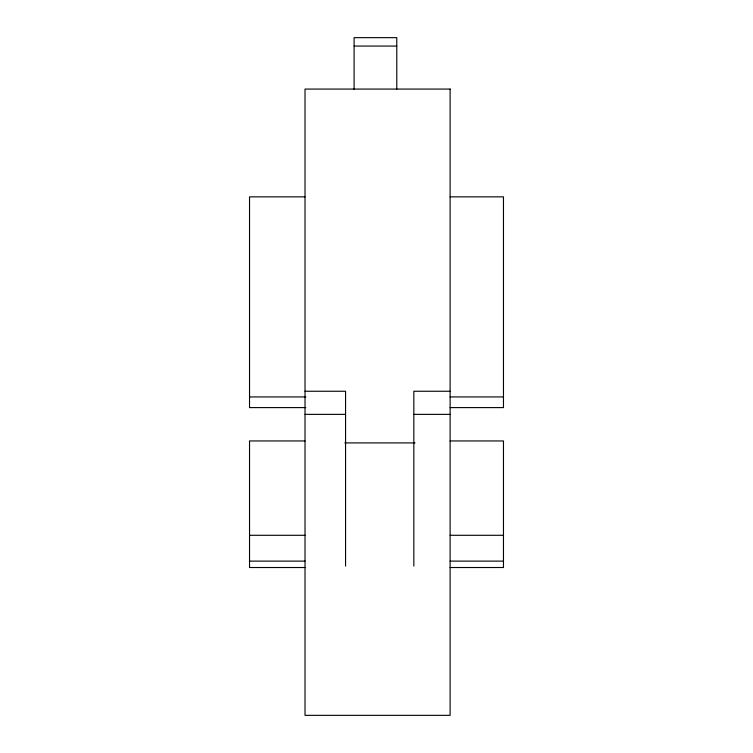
<?xml version="1.0" encoding="UTF-8"?>
<svg xmlns="http://www.w3.org/2000/svg" width="753" height="753" viewBox="0 0 753 753"><rect width="100%" height="100%" fill="white"/><g stroke="black" fill="none" stroke-linecap="round" stroke-linejoin="round"><path stroke-width="1.13" d="M354.098 46.065L396.775 46.065M305.021 196.853L249.535 196.853L249.535 407.599L305.774 407.599M450.115 196.853L503.465 196.853L503.465 407.599L450.115 407.599M305.021 391.249L345.561 391.249L345.561 566.068M450.115 391.249L413.839 391.249L413.839 566.068M249.535 396.935L305.774 396.935M450.115 396.935L503.465 396.935M305.021 414.366L345.561 414.366M413.839 414.366L450.115 414.366M305.021 440.947L249.535 440.947L249.535 567.517L305.021 567.517M450.115 440.947L503.465 440.947L503.465 567.517L450.115 567.517M344.799 442.915L415.016 442.915M249.535 535.289L305.021 535.289M450.115 535.289L503.465 535.289M249.535 561.117L305.021 561.117M450.115 561.117L503.465 561.117M396.775 89.231L396.775 37.65L354.098 37.65L354.098 89.231M450.115 89.07L305.021 89.07L305.021 715.35L450.115 715.35L450.115 89.07"/></g></svg>
